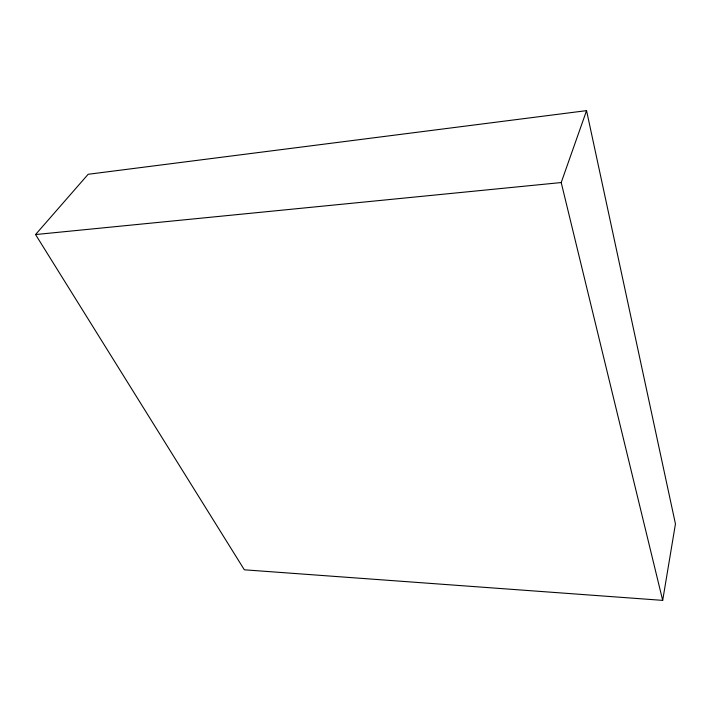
<?xml version="1.0" encoding="UTF-8"?>
<svg xmlns="http://www.w3.org/2000/svg" width="711" height="711" viewBox="0 0 711 711"><rect width="100%" height="100%" fill="white"/><g stroke="black" fill="none" stroke-linecap="round" stroke-linejoin="round"><path stroke-width="1.07" d="M662.688 600.368L675.45 523.927L586.557 110.632L88.146 174.284L35.55 234.55L244.344 569.804L662.688 600.368L561.21 182.549L586.557 110.632M35.55 234.55L561.21 182.549"/></g></svg>
